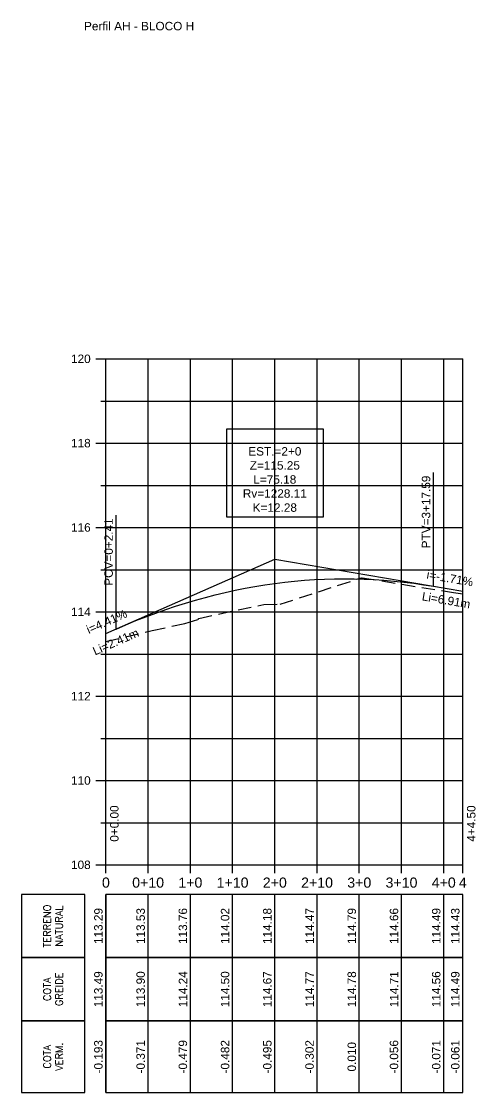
# Model space of a CAD drawing. Header units: metres. Extents: x 436314 to 439216, y 9612307 to 9615043.
# Drawn here: x 437959.7 to 438067.2, y 9612316.4 to 9612570.4 of the extents above; entities that cross this region are included whole.
import ezdxf

# ---------------------------------------------------------------- set-up
doc = ezdxf.new("R2010")
doc.units = ezdxf.units.M
doc.linetypes.add('HIDDEN', pattern=[9.525, 6.35, -3.175])
for name, color, linetype in [('Borda', 1, 'Continuous'), ('Cota', 2, 'Continuous'), ('COTA-TN', 7, 'Continuous'), ('Estacas', 7, 'Continuous'), ('Malha', 251, 'Continuous'), ('Perfil visualização', 7, 'Continuous'), ('PIs', 2, 'Continuous'), ('Plataforma 1', 10, 'Continuous'), ('Terreno', 3, 'HIDDEN'), ('TEXTO', 7, 'Continuous'), ('TXT-Curvas', 7, 'Continuous'), ('TXT-Estacas', 7, 'Continuous'), ('TXT-Perfil', 7, 'Continuous')]:
    doc.layers.add(name, color=color, linetype=linetype)
doc.styles.add('ARIAL', font='arial.ttf')
doc.styles.add('ROMANS', font='romans.shx')

msp = doc.modelspace()

# ---------------------------------------------------------------- linework, layer by layer
at = {"layer": 'Borda', "color": 3, "linetype": 'Continuous', "lineweight": -3}
for p, q in [((437977.3, 9612490.43), (437979.7, 9612490.43)), ((437978.5, 9612480.43), (437979.7, 9612480.43)), ((437977.3, 9612470.43), (437979.7, 9612470.43)), ((437978.5, 9612460.43), (437979.7, 9612460.43)), ((437977.3, 9612450.43), (437979.7, 9612450.43)), ((437978.5, 9612440.43), (437979.7, 9612440.43)), ((437977.3, 9612430.43), (437979.7, 9612430.43)), ((437978.5, 9612420.43), (437979.7, 9612420.43)), ((437977.3, 9612410.43), (437979.7, 9612410.43)), ((437978.5, 9612400.43), (437979.7, 9612400.43)), ((437977.3, 9612390.43), (437979.7, 9612390.43)), ((437978.5, 9612380.43), (437979.7, 9612380.43)), ((437977.3, 9612370.43), (437979.7, 9612370.43))]:
    msp.add_line(p, q, dxfattribs=at)
at = {"layer": 'Borda', "color": 1, "linetype": 'Continuous', "lineweight": -3}
for p, q in [((437979.7, 9612370.43), (437979.7, 9612490.43)), ((437979.7, 9612490.43), (438064.21, 9612490.43)), ((438064.21, 9612370.43), (438064.21, 9612490.43)), ((437979.7, 9612370.43), (438064.21, 9612370.43))]:
    msp.add_line(p, q, dxfattribs=at)
at = {"layer": 'COTA-TN', "color": 8, "linetype": 'Continuous', "lineweight": -3}
for p, q in [((437979.7, 9612316.43), (437979.7, 9612363.43)), ((437989.7, 9612316.43), (437989.7, 9612363.43)), ((437999.7, 9612316.43), (437999.7, 9612363.43)), ((438009.7, 9612316.43), (438009.7, 9612363.43)), ((438019.7, 9612316.43), (438019.7, 9612363.43)), ((438029.7, 9612316.43), (438029.7, 9612363.43)), ((438039.7, 9612316.43), (438039.7, 9612363.43)), ((438049.7, 9612316.43), (438049.7, 9612363.43)), ((438059.7, 9612316.43), (438059.7, 9612363.43)), ((438064.21, 9612316.43), (438064.21, 9612363.43))]:
    msp.add_line(p, q, dxfattribs=at)
for points in [[(437974.7, 9612348.43), (437974.7, 9612363.43), (437959.7, 9612363.43), (437959.7, 9612348.43)], [(437979.7, 9612348.43), (438064.21, 9612348.43), (438064.21, 9612363.43), (437979.7, 9612363.43)], [(437974.7, 9612333.43), (437974.7, 9612348.43), (437959.7, 9612348.43), (437959.7, 9612333.43)], [(437979.7, 9612333.43), (438064.21, 9612333.43), (438064.21, 9612348.43), (437979.7, 9612348.43)], [(437974.7, 9612316.43), (437974.7, 9612333.43), (437959.7, 9612333.43), (437959.7, 9612316.43)], [(437979.7, 9612316.43), (438064.21, 9612316.43), (438064.21, 9612333.43), (437979.7, 9612333.43)]]:
    msp.add_3dface(points, dxfattribs=at)
at = {"layer": 'Estacas', "color": 3, "linetype": 'Continuous', "lineweight": -3}
for p, q in [((437979.7, 9612368.43), (437979.7, 9612370.43)), ((437989.7, 9612368.43), (437989.7, 9612370.43)), ((437999.7, 9612368.43), (437999.7, 9612370.43)), ((438009.7, 9612368.43), (438009.7, 9612370.43)), ((438019.7, 9612368.43), (438019.7, 9612370.43)), ((438029.7, 9612368.43), (438029.7, 9612370.43)), ((438039.7, 9612368.43), (438039.7, 9612370.43)), ((438049.7, 9612368.43), (438049.7, 9612370.43)), ((438059.7, 9612368.43), (438059.7, 9612370.43)), ((438064.21, 9612368.43), (438064.21, 9612370.43))]:
    msp.add_line(p, q, dxfattribs=at)
at = {"layer": 'Malha', "color": 251, "linetype": 'Continuous', "lineweight": -3}
for p, q in [((437979.7, 9612490.43), (438064.21, 9612490.43)), ((437979.7, 9612370.43), (437979.7, 9612490.43)), ((437989.7, 9612370.43), (437989.7, 9612490.43)), ((437999.7, 9612370.43), (437999.7, 9612490.43)), ((438009.7, 9612370.43), (438009.7, 9612490.43)), ((438019.7, 9612370.43), (438019.7, 9612490.43)), ((438029.7, 9612370.43), (438029.7, 9612490.43)), ((438039.7, 9612370.43), (438039.7, 9612490.43)), ((438049.7, 9612370.43), (438049.7, 9612490.43)), ((438059.7, 9612370.43), (438059.7, 9612490.43)), ((438064.21, 9612370.43), (438064.21, 9612490.43)), ((437979.7, 9612480.43), (438064.21, 9612480.43)), ((437979.7, 9612470.43), (438064.21, 9612470.43)), ((437979.7, 9612460.43), (438064.21, 9612460.43)), ((437979.7, 9612450.43), (438064.21, 9612450.43)), ((437979.7, 9612440.43), (438064.21, 9612440.43)), ((437979.7, 9612430.43), (438064.21, 9612430.43)), ((437979.7, 9612420.43), (438064.21, 9612420.43)), ((437979.7, 9612410.43), (438064.21, 9612410.43)), ((437979.7, 9612400.43), (438064.21, 9612400.43)), ((437979.7, 9612390.43), (438064.21, 9612390.43)), ((437979.7, 9612380.43), (438064.21, 9612380.43)), ((437979.7, 9612370.43), (438064.21, 9612370.43))]:
    msp.add_line(p, q, dxfattribs=at)
at = {"layer": 'PIs', "color": 2, "linetype": 'Continuous', "lineweight": -3}
for p, q in [((437979.7, 9612370.43), (437979.7, 9612490.43)), ((438064.21, 9612370.43), (438064.21, 9612490.43))]:
    msp.add_line(p, q, dxfattribs=at)
at = {"layer": 'Plataforma 1', "color": 10, "linetype": 'Continuous', "lineweight": -3, "ltscale": 2}
for p, q in [((437979.7, 9612425.3), (438019.7, 9612442.93)), ((438019.7, 9612442.93), (438064.21, 9612435.31)), ((438012.66, 9612436.03), (438015, 9612436.46)), ((438015, 9612436.46), (438017.35, 9612436.84)), ((438017.35, 9612436.84), (438019.7, 9612437.18)), ((438019.7, 9612437.18), (438022.05, 9612437.48)), ((438022.05, 9612437.48), (438024.4, 9612437.72)), ((438024.4, 9612437.72), (438026.75, 9612437.93)), ((438026.75, 9612437.93), (438029.1, 9612438.09)), ((438029.1, 9612438.09), (438031.45, 9612438.2)), ((438031.45, 9612438.2), (438033.8, 9612438.27)), ((438033.8, 9612438.27), (438036.15, 9612438.3)), ((438036.15, 9612438.3), (438038.5, 9612438.28)), ((438038.5, 9612438.28), (438040.85, 9612438.21)), ((438040.85, 9612438.21), (438043.2, 9612438.1)), ((438043.2, 9612438.1), (438045.55, 9612437.95)), ((438045.55, 9612437.95), (438047.89, 9612437.74)), ((438047.89, 9612437.74), (438050.24, 9612437.5)), ((438050.24, 9612437.5), (438052.59, 9612437.21)), ((438052.59, 9612437.21), (438054.94, 9612436.87)), ((438054.94, 9612436.87), (438057.29, 9612436.49)), ((438000.91, 9612433.21), (438003.26, 9612433.86)), ((438003.26, 9612433.86), (438005.61, 9612434.47)), ((438005.61, 9612434.47), (438007.96, 9612435.04)), ((438007.96, 9612435.04), (438010.31, 9612435.56)), ((438010.31, 9612435.56), (438012.66, 9612436.03)), ((437993.86, 9612430.98), (437996.21, 9612431.77)), ((437996.21, 9612431.77), (437998.56, 9612432.51)), ((437998.56, 9612432.51), (438000.91, 9612433.21)), ((437986.81, 9612428.35), (437989.16, 9612429.27)), ((437989.16, 9612429.27), (437991.51, 9612430.15)), ((437991.51, 9612430.15), (437993.86, 9612430.98)), ((437982.12, 9612426.36), (437984.46, 9612427.38)), ((437984.46, 9612427.38), (437986.81, 9612428.35))]:
    msp.add_line(p, q, dxfattribs=at)
at = {"layer": 'Terreno', "color": 3, "linetype": 'HIDDEN', "lineweight": -3, "ltscale": 0.5}
for p, q in [((438020.98, 9612432.26), (438039.91, 9612438.42)), ((438039.91, 9612438.42), (438040.24, 9612438.52)), ((438040.24, 9612438.52), (438040.29, 9612438.53)), ((438040.29, 9612438.53), (438040.38, 9612438.52)), ((438040.38, 9612438.52), (438062, 9612435)), ((438062, 9612435), (438064.21, 9612434.7)), ((438001.68, 9612428.89), (438017.1, 9612432.2)), ((438017.1, 9612432.16), (438020.98, 9612432.26)), ((438017.1, 9612432.2), (438017.1, 9612432.16)), ((437998.4, 9612427.69), (438001.56, 9612428.62)), ((438001.56, 9612428.62), (438001.68, 9612428.89)), ((437990.67, 9612426), (437998.4, 9612427.69)), ((437979.7, 9612423.37), (437990.67, 9612426))]:
    msp.add_line(p, q, dxfattribs=at)
at = {"layer": 'TXT-Curvas', "color": 7, "linetype": 'Continuous', "lineweight": -3}
for p, q in [((438008.22, 9612473.73), (438008.22, 9612452.93)), ((438031.19, 9612473.73), (438008.22, 9612473.73)), ((438031.19, 9612452.93), (438031.19, 9612473.73)), ((438057.29, 9612436.49), (438057.29, 9612463.49)), ((437982.12, 9612426.36), (437982.12, 9612453.36)), ((438008.22, 9612452.93), (438031.19, 9612452.93)), ((438019.7, 9612442.93), (438019.7, 9612452.93))]:
    msp.add_line(p, q, dxfattribs=at)

# ---------------------------------------------------------------- texts
at = {"layer": 'Cota', "color": 2, "linetype": 'Continuous', "lineweight": -3, "char_height": 2, "attachment_point": 6, "style": 'ARIAL'}
for s, insert in [('{\\C256;120  }', (437976.1, 9612490.43)), ('{\\C256;118  }', (437976.1, 9612470.43)), ('{\\C256;116  }', (437976.1, 9612450.43)), ('{\\C256;114  }', (437976.1, 9612430.43)), ('{\\C256;112  }', (437976.1, 9612410.43)), ('{\\C256;110  }', (437976.1, 9612390.43)), ('{\\C256;108  }', (437976.1, 9612370.43))]:
    msp.add_mtext(s, dxfattribs=dict(at, insert=insert))
at = {"layer": 'Estacas', "color": 7, "linetype": 'Continuous', "lineweight": -3, "char_height": 2.4, "attachment_point": 2, "style": 'ARIAL'}
for s, insert in [('{\\C256;0}', (437979.7, 9612367.43)), ('{\\C256;0+10}', (437989.7, 9612367.43)), ('{\\C256;1+0}', (437999.7, 9612367.43)), ('{\\C256;1+10}', (438009.7, 9612367.43)), ('{\\C256;2+0}', (438019.7, 9612367.43)), ('{\\C256;2+10}', (438029.7, 9612367.43)), ('{\\C256;3+0}', (438039.7, 9612367.43)), ('{\\C256;3+10}', (438049.7, 9612367.43)), ('{\\C256;4+0}', (438059.7, 9612367.43)), ('{\\C256;4}', (438064.21, 9612367.43))]:
    msp.add_mtext(s, dxfattribs=dict(at, insert=insert))
at = {"layer": 'Perfil visualização', "color": 7, "linetype": 'Continuous', "lineweight": -3, "char_height": 1.7, "attachment_point": 5, "rotation": 90, "style": 'ROMANS'}
for s, insert in [('{\\C256;TERRENO\\PNATURAL}', (437967.2, 9612355.93)), ('{\\C256;COTA\\PGREIDE}', (437967.2, 9612340.93)), ('{\\C256;COTA\\PVERM.}', (437967.2, 9612324.93))]:
    msp.add_mtext(s, dxfattribs=dict(at, insert=insert))
at = {"layer": 'TEXTO', "color": 4, "linetype": 'Continuous', "lineweight": -3, "insert": (437974.52, 9612568.31), "char_height": 2, "attachment_point": 7, "style": 'ARIAL'}
msp.add_mtext('Perfil AH - BLOCO H', dxfattribs=at)
at = {"layer": 'TEXTO', "color": 7, "linetype": 'Continuous', "lineweight": -3, "char_height": 2, "style": 'ARIAL'}
for s, insert, attachment_point, rotation in [('i=-1.71%', (438061, 9612437.38), 8, 350.2793), ('Li=6.91m', (438060.45, 9612434.18), 2, 350.2793), ('i=4.41%', (437980.3, 9612427.2), 8, 23.7892), ('Li=2.41m', (437981.62, 9612424.23), 2, 23.7892)]:
    msp.add_mtext(s, dxfattribs=dict(at, insert=insert, attachment_point=attachment_point, rotation=rotation))
at = {"layer": 'TXT-Curvas', "color": 7, "linetype": 'Continuous', "lineweight": -3, "insert": (438019.7, 9612454.13), "char_height": 2, "attachment_point": 8, "style": 'ARIAL'}
msp.add_mtext('EST.=2+0\\PZ=115.25\\PL=75.18\\PRv=1228.11\\PK=12.28', dxfattribs=at)
at = {"layer": 'TXT-Curvas', "color": 7, "linetype": 'Continuous', "lineweight": -3, "char_height": 2, "attachment_point": 9, "rotation": 90, "style": 'ARIAL'}
for s, insert in [('{\\C256;PTV=3+17.59}', (438056.54, 9612462.74)), ('{\\C256;PCV=0+2.41}', (437981.37, 9612452.61))]:
    msp.add_mtext(s, dxfattribs=dict(at, insert=insert))
at = {"layer": 'TXT-Estacas', "color": 7, "linetype": 'Continuous', "lineweight": -3, "char_height": 2, "attachment_point": 2, "rotation": 90, "style": 'ARIAL'}
for s, insert in [('0+0.00', (437980.7, 9612380.23)), ('4+4.50', (438065.21, 9612380.23))]:
    msp.add_mtext(s, dxfattribs=dict(at, insert=insert))
at = {"layer": 'TXT-Perfil', "color": 7, "linetype": 'Continuous', "lineweight": -3, "char_height": 2, "attachment_point": 8, "rotation": 90, "style": 'ARIAL'}
for s, insert in [('113.29', (437978.95, 9612355.93)), ('113.53', (437988.95, 9612355.93)), ('113.76', (437998.95, 9612355.93)), ('114.02', (438008.95, 9612355.93)), ('114.18', (438018.95, 9612355.93)), ('114.47', (438028.95, 9612355.93)), ('114.79', (438038.95, 9612355.93)), ('114.66', (438048.95, 9612355.93)), ('114.49', (438058.95, 9612355.93)), ('114.43', (438063.46, 9612355.93)), ('113.49', (437978.95, 9612340.93)), ('113.90', (437988.95, 9612340.93)), ('114.24', (437998.95, 9612340.93)), ('114.50', (438008.95, 9612340.93)), ('114.67', (438018.95, 9612340.93)), ('114.77', (438028.95, 9612340.93)), ('114.78', (438038.95, 9612340.93)), ('114.71', (438048.95, 9612340.93)), ('114.56', (438058.95, 9612340.93)), ('114.49', (438063.46, 9612340.93)), ('-0.193', (437978.95, 9612324.93)), ('-0.371', (437988.95, 9612324.93)), ('-0.479', (437998.95, 9612324.93)), ('-0.482', (438008.95, 9612324.93)), ('-0.495', (438018.95, 9612324.93)), ('-0.302', (438028.95, 9612324.93)), ('0.010', (438038.95, 9612324.93)), ('-0.056', (438048.95, 9612324.93)), ('-0.071', (438058.95, 9612324.93)), ('-0.061', (438063.46, 9612324.93))]:
    msp.add_mtext(s, dxfattribs=dict(at, insert=insert))

doc.saveas('drawing.dxf')
